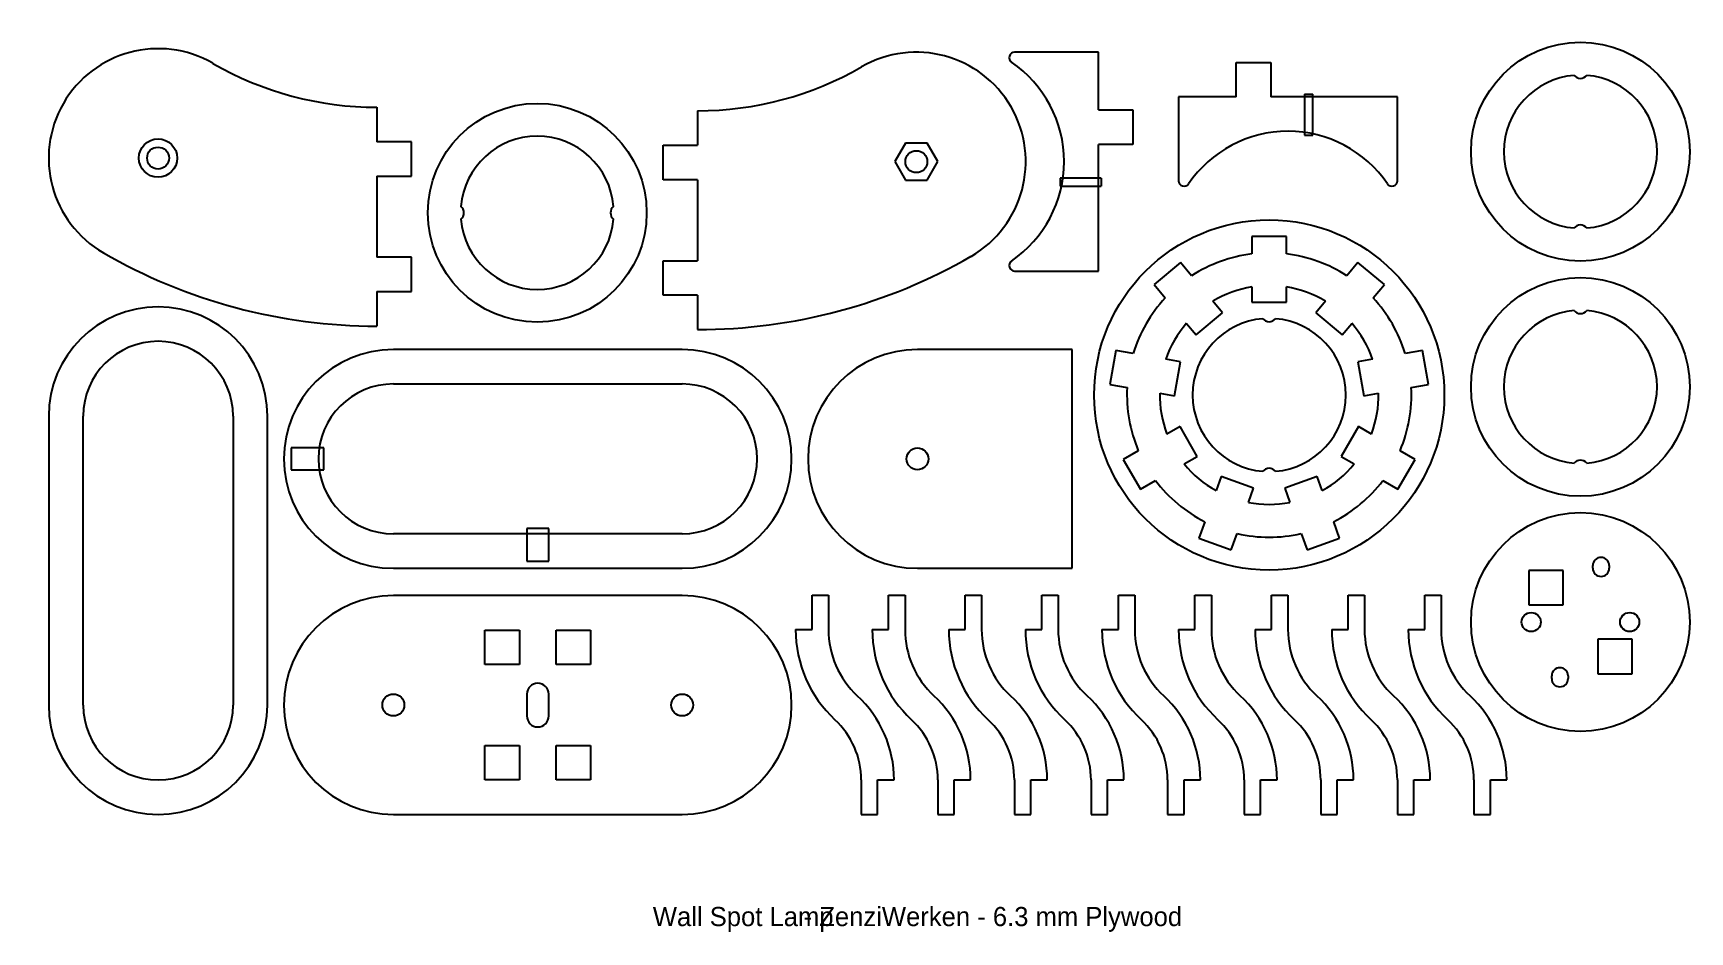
# Model space of a CAD drawing. Extents: x 146 to 449, y 123 to 287.
import ezdxf

# ---------------------------------------------------------------- set-up
doc = ezdxf.new("R2010")
doc.units = 0
doc.layers.get('0').update_dxf_attribs({"linetype": 'CONTINUOUS'})
doc.layers.add('EBENE_2', color=7, linetype='CONTINUOUS')
doc.layers.add('STANDARD', color=7, linetype='CONTINUOUS')

# ---------------------------------------------------------------- blocks, each defined once
blk = doc.blocks.new('*X53')
at = {"layer": 'EBENE_2', "color": 7, "linetype": 'CONTINUOUS'}
for s, p in [('Wall Spot Lamp', (259.32, 123.56)), (' - ZenziWerken - 6.3 mm Plywood', (285.59, 123.56))]:
    blk.add_text(s, height=3.5, dxfattribs=at).set_placement(p)
blk = doc.blocks.new('SE1')
at = {"layer": 'STANDARD', "color": 7, "linetype": 'CONTINUOUS'}
for p, q in [((148.89, 216.78), (148.89, 163.98)), ((155.19, 163.98), (155.19, 216.78)), ((182.59, 216.78), (182.59, 163.98)), ((188.89, 163.98), (188.89, 216.78))]:
    blk.add_line(p, q, dxfattribs=at)
for centre, radius, start, end in [((168.89, 216.78), 20, 0, 180), ((168.89, 216.78), 13.7, 0, 180), ((168.89, 163.98), 20, 180, 0), ((168.89, 163.98), 13.7, 180, 0)]:
    blk.add_arc(centre, radius, start, end, dxfattribs=at)
blk = doc.blocks.new('SE')
at = {"layer": 'STANDARD'}
blk.add_blockref('SE1', (0, 0), dxfattribs=at)
blk = doc.blocks.new('SE3')
at = {"layer": 'STANDARD', "color": 7, "linetype": 'CONTINUOUS'}
for p, q in [((264.69, 228.98), (211.89, 228.98)), ((211.89, 222.68), (264.69, 222.68)), ((193.19, 210.98), (193.19, 206.98)), ((199.19, 210.98), (193.19, 210.98)), ((199.19, 206.98), (199.19, 210.98)), ((193.19, 206.98), (199.19, 206.98)), ((264.69, 195.28), (211.89, 195.28)), ((240.29, 196.28), (236.29, 196.28)), ((236.29, 196.28), (236.29, 190.28)), ((240.29, 190.28), (240.29, 196.28)), ((211.89, 188.98), (264.69, 188.98)), ((236.29, 190.28), (240.29, 190.28))]:
    blk.add_line(p, q, dxfattribs=at)
for centre, radius, start, end in [((211.89, 208.98), 20, 90, 270), ((264.69, 208.98), 20, 270, 90), ((211.89, 208.98), 13.7, 90, 270), ((264.69, 208.98), 13.7, 270, 90)]:
    blk.add_arc(centre, radius, start, end, dxfattribs=at)
blk = doc.blocks.new('SE2')
at = {"layer": 'STANDARD'}
blk.add_blockref('SE3', (0, 0), dxfattribs=at)
blk = doc.blocks.new('SE5')
at = {"layer": 'STANDARD', "color": 7, "linetype": 'CONTINUOUS'}
for p, q in [((264.69, 183.98), (211.89, 183.98)), ((228.64, 177.68), (234.94, 177.68)), ((228.64, 171.38), (228.64, 177.68)), ((234.94, 177.68), (234.94, 171.38)), ((241.64, 177.68), (247.94, 177.68)), ((241.64, 171.38), (241.64, 177.68)), ((247.94, 177.68), (247.94, 171.38)), ((234.94, 171.38), (228.64, 171.38)), ((247.94, 171.38), (241.64, 171.38)), ((236.29, 165.98), (236.29, 161.98)), ((240.29, 161.98), (240.29, 165.98)), ((228.64, 156.58), (234.94, 156.58)), ((228.64, 150.28), (228.64, 156.58)), ((234.94, 156.58), (234.94, 150.28)), ((241.64, 156.58), (247.94, 156.58)), ((241.64, 150.28), (241.64, 156.58)), ((247.94, 156.58), (247.94, 150.28)), ((234.94, 150.28), (228.64, 150.28)), ((247.94, 150.28), (241.64, 150.28)), ((211.89, 143.98), (264.69, 143.98))]:
    blk.add_line(p, q, dxfattribs=at)
for centre in [(211.89, 163.98), (264.69, 163.98)]:
    blk.add_circle(centre, 2, dxfattribs=at)
for centre, radius, start, end in [((211.89, 163.98), 20, 90, 270), ((264.69, 163.98), 20, 270, 90), ((238.29, 165.98), 2, 0, 180), ((238.29, 161.98), 2, 180, 0)]:
    blk.add_arc(centre, radius, start, end, dxfattribs=at)
blk = doc.blocks.new('SE4')
at = {"layer": 'STANDARD'}
blk.add_blockref('SE5', (0, 0), dxfattribs=at)
blk = doc.blocks.new('SE7')
at = {"layer": 'STANDARD', "color": 7, "linetype": 'CONTINUOUS'}
for p, q in [((335.99, 228.98), (307.69, 228.98)), ((335.99, 188.98), (335.99, 228.98)), ((307.69, 188.98), (335.99, 188.98))]:
    blk.add_line(p, q, dxfattribs=at)
blk.add_circle((307.69, 208.98), 2, dxfattribs=at)
blk.add_arc((307.69, 208.98), 20, 90, 270, dxfattribs=at)
blk = doc.blocks.new('SE6')
at = {"layer": 'STANDARD'}
blk.add_blockref('SE7', (0, 0), dxfattribs=at)
blk = doc.blocks.new('SE9')
at = {"layer": 'STANDARD', "color": 7, "linetype": 'CONTINUOUS'}
blk.add_circle((238.19, 253.97), 20, dxfattribs=at)
for centre, radius, start, end in [((238.19, 253.97), 14, 4.7618, 175.2382), ((223.29, 253.97), 1.5, 309.2137, 50.7863), ((253.09, 253.97), 1.5, 129.2137, 230.7863), ((238.19, 253.97), 14, 184.7618, 355.2382)]:
    blk.add_arc(centre, radius, start, end, dxfattribs=at)
blk = doc.blocks.new('SE8')
at = {"layer": 'STANDARD'}
blk.add_blockref('SE9', (0, 0), dxfattribs=at)
blk = doc.blocks.new('SE11')
at = {"layer": 'STANDARD', "color": 7, "linetype": 'CONTINUOUS'}
blk.add_circle((428.89, 222.15), 20, dxfattribs=at)
for centre, radius, start, end in [((428.89, 222.15), 14, 94.7618, 265.2382), ((428.89, 237.05), 1.5, 219.2137, 320.7863), ((428.89, 222.15), 14, 274.7618, 85.2382), ((428.89, 207.25), 1.5, 39.2137, 140.7863)]:
    blk.add_arc(centre, radius, start, end, dxfattribs=at)
blk = doc.blocks.new('SE10')
at = {"layer": 'STANDARD'}
blk.add_blockref('SE11', (0, 0), dxfattribs=at)
blk = doc.blocks.new('SE13')
at = {"layer": 'STANDARD', "color": 7, "linetype": 'CONTINUOUS'}
blk.add_circle((428.89, 265.15), 20, dxfattribs=at)
for centre, radius, start, end in [((428.89, 265.15), 14, 94.7618, 265.2382), ((428.89, 280.05), 1.5, 219.2137, 320.7863), ((428.89, 265.15), 14, 274.7618, 85.2382), ((428.89, 250.25), 1.5, 39.2137, 140.7863)]:
    blk.add_arc(centre, radius, start, end, dxfattribs=at)
blk = doc.blocks.new('SE12')
at = {"layer": 'STANDARD'}
blk.add_blockref('SE13', (0, 0), dxfattribs=at)
blk = doc.blocks.new('SE15')
at = {"layer": 'STANDARD', "color": 7, "linetype": 'CONTINUOUS'}
for p, q in [((419.44, 188.6), (419.44, 182.3)), ((425.74, 188.6), (419.44, 188.6)), ((425.74, 182.3), (425.74, 188.6)), ((431.15, 188.98), (431.15, 189.48)), ((434.15, 189.48), (434.15, 188.98)), ((419.44, 182.3), (425.74, 182.3)), ((432.04, 176), (432.04, 169.7)), ((438.34, 176), (432.04, 176)), ((438.34, 169.7), (438.34, 176)), ((432.04, 169.7), (438.34, 169.7)), ((423.63, 168.81), (423.63, 169.31)), ((426.63, 169.31), (426.63, 168.81))]:
    blk.add_line(p, q, dxfattribs=at)
for centre, radius in [((428.89, 179.15), 20), ((419.89, 179.15), 1.75), ((437.89, 179.15), 1.75)]:
    blk.add_circle(centre, radius, dxfattribs=at)
for centre, start, end in [((432.65, 189.48), 0, 180), ((432.65, 188.98), 180, 0), ((425.13, 169.31), 0, 180), ((425.13, 168.81), 180, 0)]:
    blk.add_arc(centre, 1.5, start, end, dxfattribs=at)
blk = doc.blocks.new('SE14')
at = {"layer": 'STANDARD'}
blk.add_blockref('SE15', (0, 0), dxfattribs=at)
blk = doc.blocks.new('SE19')
at = {"layer": 'STANDARD', "color": 7, "linetype": 'CONTINUOUS'}
for p, q in [((305.52, 266.73), (303.56, 263.33)), ((309.45, 266.73), (305.52, 266.73)), ((311.41, 263.33), (309.45, 266.73)), ((303.56, 263.33), (305.52, 259.93)), ((309.45, 259.93), (311.41, 263.33)), ((305.52, 259.93), (309.45, 259.93))]:
    blk.add_line(p, q, dxfattribs=at)
blk = doc.blocks.new('SE18')
at = {"layer": 'STANDARD'}
blk.add_blockref('SE19', (0, 0), dxfattribs=at)
blk = doc.blocks.new('SE17')
at = {"layer": 'STANDARD', "color": 7, "linetype": 'CONTINUOUS'}
for p, q in [((267.49, 272.62), (267.49, 266.32)), ((261.19, 266.32), (267.49, 266.32)), ((261.19, 260.02), (261.19, 266.32)), ((267.49, 260.02), (261.19, 260.02)), ((267.49, 260.02), (267.49, 245.22)), ((261.19, 245.22), (267.49, 245.22)), ((261.19, 238.92), (261.19, 245.22)), ((267.49, 238.92), (261.19, 238.92)), ((267.49, 238.92), (267.49, 232.62))]:
    blk.add_line(p, q, dxfattribs=at)
blk.add_circle((307.49, 263.33), 2, dxfattribs=at)
for centre, radius, start, end in [((307.49, 263.33), 20, 300, 120), ((267.49, 332.62), 60, 270, 300), ((267.49, 332.62), 100, 270, 300)]:
    blk.add_arc(centre, radius, start, end, dxfattribs=at)
blk.add_blockref('SE18', (0, 0))
blk = doc.blocks.new('SE16')
at = {"layer": 'STANDARD'}
blk.add_blockref('SE17', (0, 0), dxfattribs=at)
blk = doc.blocks.new('SE21')
at = {"layer": 'STANDARD', "color": 7, "linetype": 'CONTINUOUS'}
for p, q in [((340.79, 283.33), (325.45, 283.33)), ((340.79, 272.78), (340.79, 283.33)), ((340.79, 272.78), (347.09, 272.78)), ((347.09, 272.78), (347.09, 266.48)), ((340.79, 243.33), (340.79, 266.48)), ((347.09, 266.48), (340.79, 266.48)), ((333.79, 260.32), (333.79, 258.82)), ((341.29, 260.32), (333.79, 260.32)), ((333.79, 258.82), (341.29, 258.82)), ((341.29, 260.32), (341.29, 258.82)), ((325.45, 243.33), (340.79, 243.33))]:
    blk.add_line(p, q, dxfattribs=at)
for centre, radius, start, end in [((325.45, 282.33), 1, 90, 235.6988), ((312.49, 263.33), 22, 304.3012, 55.6988), ((325.45, 244.33), 1, 124.3012, 270)]:
    blk.add_arc(centre, radius, start, end, dxfattribs=at)
blk = doc.blocks.new('SE20')
at = {"layer": 'STANDARD'}
blk.add_blockref('SE21', (0, 0), dxfattribs=at)
blk = doc.blocks.new('SE23')
at = {"layer": 'STANDARD', "color": 7, "linetype": 'CONTINUOUS'}
for p, q in [((208.89, 273.26), (208.89, 266.96)), ((215.19, 266.96), (208.89, 266.96)), ((215.19, 260.66), (215.19, 266.96)), ((208.89, 260.66), (208.89, 245.86)), ((208.89, 260.66), (215.19, 260.66)), ((215.19, 245.86), (208.89, 245.86)), ((215.19, 239.56), (215.19, 245.86)), ((208.89, 239.56), (215.19, 239.56)), ((208.89, 239.56), (208.89, 233.26))]:
    blk.add_line(p, q, dxfattribs=at)
for radius in [3.5, 2]:
    blk.add_circle((168.88, 263.98), radius, dxfattribs=at)
for centre, radius, start, end in [((168.89, 263.98), 20, 60, 240), ((208.89, 333.26), 60, 240, 270), ((208.89, 333.26), 100, 240, 270)]:
    blk.add_arc(centre, radius, start, end, dxfattribs=at)
blk = doc.blocks.new('SE22')
at = {"layer": 'STANDARD'}
blk.add_blockref('SE23', (0, 0), dxfattribs=at)
blk = doc.blocks.new('SE25')
at = {"layer": 'STANDARD', "color": 7, "linetype": 'CONTINUOUS'}
for p, q in [((365.98, 275.18), (365.98, 281.48)), ((365.98, 281.48), (372.28, 281.48)), ((372.28, 281.48), (372.28, 275.18)), ((378.44, 275.68), (378.44, 268.18)), ((378.44, 275.68), (379.94, 275.68)), ((379.94, 268.18), (379.94, 275.68)), ((355.43, 275.18), (355.43, 259.84)), ((365.98, 275.18), (355.43, 275.18)), ((395.43, 275.18), (372.28, 275.18)), ((395.43, 259.84), (395.43, 275.18)), ((378.44, 268.18), (379.94, 268.18))]:
    blk.add_line(p, q, dxfattribs=at)
for centre, radius, start, end in [((375.43, 246.88), 22, 34.3012, 145.6988), ((356.43, 259.84), 1, 180, 325.6988), ((394.43, 259.84), 1, 214.3012, 0)]:
    blk.add_arc(centre, radius, start, end, dxfattribs=at)
blk = doc.blocks.new('SE24')
at = {"layer": 'STANDARD'}
blk.add_blockref('SE25', (0, 0), dxfattribs=at)
blk = doc.blocks.new('SE29')
at = {"layer": 'STANDARD', "color": 7, "linetype": 'CONTINUOUS'}
for p, q in [((382.27, 237.81), (380.5, 235.71)), ((380.5, 235.71), (385.33, 231.66)), ((385.33, 231.66), (387.1, 233.76))]:
    blk.add_line(p, q, dxfattribs=at)
blk = doc.blocks.new('SE28')
at = {"layer": 'STANDARD'}
blk.add_blockref('SE29', (0, 0), dxfattribs=at)
blk = doc.blocks.new('SE31')
at = {"layer": 'STANDARD', "color": 7, "linetype": 'CONTINUOUS'}
for p, q in [((368.84, 240.41), (368.84, 237.66)), ((375.14, 237.66), (375.14, 240.41)), ((368.84, 237.66), (375.14, 237.66))]:
    blk.add_line(p, q, dxfattribs=at)
blk = doc.blocks.new('SE30')
at = {"layer": 'STANDARD'}
blk.add_blockref('SE31', (0, 0), dxfattribs=at)
blk = doc.blocks.new('SE27')
at = {"layer": 'STANDARD', "color": 7, "linetype": 'CONTINUOUS'}
for p, q in [((375.14, 249.66), (368.84, 249.66)), ((368.84, 249.66), (368.84, 246.47)), ((375.14, 246.47), (375.14, 249.66)), ((355.76, 244.9), (350.94, 240.85)), ((357.81, 242.45), (355.76, 244.9)), ((388.22, 244.9), (386.17, 242.45)), ((393.04, 240.85), (388.22, 244.9)), ((350.94, 240.85), (352.99, 238.4)), ((390.99, 238.4), (393.04, 240.85)), ((363.47, 235.71), (361.71, 237.81)), ((356.88, 233.76), (358.65, 231.66)), ((358.65, 231.66), (363.47, 235.71)), ((343.98, 228.8), (342.88, 222.59)), ((347.12, 228.24), (343.98, 228.8)), ((355.79, 226.71), (353.09, 227.19)), ((390.89, 227.19), (388.18, 226.71)), ((400, 228.8), (396.86, 228.24)), ((401.1, 222.59), (400, 228.8)), ((354.7, 220.51), (355.79, 226.71)), ((388.18, 226.71), (389.28, 220.51)), ((342.88, 222.59), (346.03, 222.04)), ((397.95, 222.04), (401.1, 222.59)), ((351.99, 220.99), (354.7, 220.51)), ((389.28, 220.51), (391.99, 220.99)), ((355.69, 214.89), (353.31, 213.51)), ((358.84, 209.43), (355.69, 214.89)), ((388.29, 214.89), (385.14, 209.43)), ((390.67, 213.51), (388.29, 214.89)), ((348.06, 210.48), (345.3, 208.89)), ((356.46, 208.05), (358.84, 209.43)), ((385.14, 209.43), (387.52, 208.05)), ((398.68, 208.89), (395.91, 210.48)), ((345.3, 208.89), (348.45, 203.43)), ((395.53, 203.43), (398.68, 208.89)), ((348.45, 203.43), (351.21, 205.03)), ((363.21, 205.76), (362.27, 203.18)), ((369.13, 203.61), (363.21, 205.76)), ((368.19, 201.02), (369.13, 203.61)), ((380.76, 205.76), (374.84, 203.61)), ((374.84, 203.61), (375.78, 201.02)), ((381.7, 203.18), (380.76, 205.76)), ((392.76, 205.03), (395.53, 203.43)), ((360.2, 197.48), (359.11, 194.48)), ((384.87, 194.48), (383.78, 197.48)), ((359.11, 194.48), (365.03, 192.33)), ((365.03, 192.33), (366.12, 195.33)), ((377.86, 195.33), (378.95, 192.33)), ((378.95, 192.33), (384.87, 194.48))]:
    blk.add_line(p, q, dxfattribs=at)
blk.add_circle((371.99, 220.66), 32, dxfattribs=at)
for centre, radius, start, end in [((371.99, 220.66), 26, 96.9587, 123.0413), ((371.99, 220.66), 26, 56.9587, 83.0413), ((371.99, 220.66), 20, 99.0618, 120.9382), ((371.99, 220.66), 20, 59.0618, 80.9382), ((371.99, 220.66), 26, 136.9587, 163.0413), ((371.99, 220.66), 26, 16.9587, 43.0413), ((371.99, 220.66), 20, 139.0618, 160.9382), ((371.99, 220.66), 14, 94.7618, 265.2382), ((371.99, 235.56), 1.5, 219.2137, 320.7863), ((371.99, 220.66), 14, 274.7618, 85.2382), ((371.99, 220.66), 20, 19.0618, 40.9382), ((371.99, 220.66), 26, 176.9587, 203.0413), ((371.99, 220.66), 26, 336.9587, 3.0413), ((371.99, 220.66), 20, 179.0618, 200.9382), ((371.99, 220.66), 20, 339.0618, 0.9382), ((371.99, 220.66), 20, 219.0618, 240.9382), ((371.99, 205.76), 1.5, 39.2137, 140.7863), ((371.99, 220.66), 20, 299.0618, 320.9382), ((371.99, 220.66), 26, 216.9587, 243.0413), ((371.99, 220.66), 26, 296.9587, 323.0413), ((371.99, 220.66), 20, 259.0618, 280.9382), ((371.99, 220.66), 26, 256.9587, 283.0413)]:
    blk.add_arc(centre, radius, start, end, dxfattribs=at)
for name in ['SE30', 'SE28']:
    blk.add_blockref(name, (0, 0))
blk = doc.blocks.new('SE26')
at = {"layer": 'STANDARD'}
blk.add_blockref('SE27', (0, 0), dxfattribs=at)
blk = doc.blocks.new('SE35')
at = {"layer": 'STANDARD', "color": 7, "linetype": 'CONTINUOUS'}
for p, q in [((288.42, 177.78), (288.42, 184.08)), ((288.42, 184.08), (291.42, 184.08)), ((291.42, 184.08), (291.42, 177.78)), ((285.42, 177.78), (288.42, 177.78)), ((297.42, 150.28), (297.42, 143.98)), ((300.42, 150.28), (303.42, 150.28)), ((300.42, 143.98), (300.42, 150.28)), ((297.42, 143.98), (300.42, 143.98))]:
    blk.add_line(p, q, dxfattribs=at)
for centre, radius, start, end in [((307.93, 177.78), 22.51, 180, 227.1494), ((307.93, 177.78), 16.51, 180, 227.1494), ((282.42, 150.28), 21, 0, 47.1494), ((282.42, 150.28), 15, 0, 47.1494)]:
    blk.add_arc(centre, radius, start, end, dxfattribs=at)
blk = doc.blocks.new('SE34')
at = {"layer": 'STANDARD'}
blk.add_blockref('SE35', (0, 0), dxfattribs=at)
blk = doc.blocks.new('SE37')
at = {"layer": 'STANDARD', "color": 7, "linetype": 'CONTINUOUS'}
for p, q in [((302.42, 177.78), (302.42, 184.08)), ((302.42, 184.08), (305.42, 184.08)), ((305.42, 184.08), (305.42, 177.78)), ((299.42, 177.78), (302.42, 177.78)), ((311.42, 150.28), (311.42, 143.98)), ((314.42, 150.28), (317.42, 150.28)), ((314.42, 143.98), (314.42, 150.28)), ((311.42, 143.98), (314.42, 143.98))]:
    blk.add_line(p, q, dxfattribs=at)
for centre, radius, start, end in [((321.93, 177.78), 22.51, 180, 227.1494), ((321.93, 177.78), 16.51, 180, 227.1494), ((296.42, 150.28), 21, 0, 47.1494), ((296.42, 150.28), 15, 0, 47.1494)]:
    blk.add_arc(centre, radius, start, end, dxfattribs=at)
blk = doc.blocks.new('SE36')
at = {"layer": 'STANDARD'}
blk.add_blockref('SE37', (0, 0), dxfattribs=at)
blk = doc.blocks.new('SE39')
at = {"layer": 'STANDARD', "color": 7, "linetype": 'CONTINUOUS'}
for p, q in [((316.42, 177.78), (316.42, 184.08)), ((316.42, 184.08), (319.42, 184.08)), ((319.42, 184.08), (319.42, 177.78)), ((313.42, 177.78), (316.42, 177.78)), ((325.42, 150.28), (325.42, 143.98)), ((328.42, 150.28), (331.42, 150.28)), ((328.42, 143.98), (328.42, 150.28)), ((325.42, 143.98), (328.42, 143.98))]:
    blk.add_line(p, q, dxfattribs=at)
for centre, radius, start, end in [((335.93, 177.78), 22.51, 180, 227.1494), ((335.93, 177.78), 16.51, 180, 227.1494), ((310.42, 150.28), 21, 0, 47.1494), ((310.42, 150.28), 15, 0, 47.1494)]:
    blk.add_arc(centre, radius, start, end, dxfattribs=at)
blk = doc.blocks.new('SE38')
at = {"layer": 'STANDARD'}
blk.add_blockref('SE39', (0, 0), dxfattribs=at)
blk = doc.blocks.new('SE41')
at = {"layer": 'STANDARD', "color": 7, "linetype": 'CONTINUOUS'}
for p, q in [((330.42, 177.78), (330.42, 184.08)), ((330.42, 184.08), (333.42, 184.08)), ((333.42, 184.08), (333.42, 177.78)), ((327.42, 177.78), (330.42, 177.78)), ((339.42, 150.28), (339.42, 143.98)), ((342.42, 150.28), (345.42, 150.28)), ((342.42, 143.98), (342.42, 150.28)), ((339.42, 143.98), (342.42, 143.98))]:
    blk.add_line(p, q, dxfattribs=at)
for centre, radius, start, end in [((349.93, 177.78), 22.51, 180, 227.1494), ((349.93, 177.78), 16.51, 180, 227.1494), ((324.42, 150.28), 21, 0, 47.1494), ((324.42, 150.28), 15, 0, 47.1494)]:
    blk.add_arc(centre, radius, start, end, dxfattribs=at)
blk = doc.blocks.new('SE40')
at = {"layer": 'STANDARD'}
blk.add_blockref('SE41', (0, 0), dxfattribs=at)
blk = doc.blocks.new('SE43')
at = {"layer": 'STANDARD', "color": 7, "linetype": 'CONTINUOUS'}
for p, q in [((344.42, 177.78), (344.42, 184.08)), ((344.42, 184.08), (347.42, 184.08)), ((347.42, 184.08), (347.42, 177.78)), ((341.42, 177.78), (344.42, 177.78)), ((353.42, 150.28), (353.42, 143.98)), ((356.42, 150.28), (359.42, 150.28)), ((356.42, 143.98), (356.42, 150.28)), ((353.42, 143.98), (356.42, 143.98))]:
    blk.add_line(p, q, dxfattribs=at)
for centre, radius, start, end in [((363.93, 177.78), 22.51, 180, 227.1494), ((363.93, 177.78), 16.51, 180, 227.1494), ((338.42, 150.28), 21, 0, 47.1494), ((338.42, 150.28), 15, 0, 47.1494)]:
    blk.add_arc(centre, radius, start, end, dxfattribs=at)
blk = doc.blocks.new('SE42')
at = {"layer": 'STANDARD'}
blk.add_blockref('SE43', (0, 0), dxfattribs=at)
blk = doc.blocks.new('SE45')
at = {"layer": 'STANDARD', "color": 7, "linetype": 'CONTINUOUS'}
for p, q in [((358.42, 177.78), (358.42, 184.08)), ((358.42, 184.08), (361.42, 184.08)), ((361.42, 184.08), (361.42, 177.78)), ((355.42, 177.78), (358.42, 177.78)), ((367.42, 150.28), (367.42, 143.98)), ((370.42, 150.28), (373.42, 150.28)), ((370.42, 143.98), (370.42, 150.28)), ((367.42, 143.98), (370.42, 143.98))]:
    blk.add_line(p, q, dxfattribs=at)
for centre, radius, start, end in [((377.93, 177.78), 22.51, 180, 227.1494), ((377.93, 177.78), 16.51, 180, 227.1494), ((352.42, 150.28), 21, 0, 47.1494), ((352.42, 150.28), 15, 0, 47.1494)]:
    blk.add_arc(centre, radius, start, end, dxfattribs=at)
blk = doc.blocks.new('SE44')
at = {"layer": 'STANDARD'}
blk.add_blockref('SE45', (0, 0), dxfattribs=at)
blk = doc.blocks.new('SE47')
at = {"layer": 'STANDARD', "color": 7, "linetype": 'CONTINUOUS'}
for p, q in [((372.42, 177.78), (372.42, 184.08)), ((372.42, 184.08), (375.42, 184.08)), ((375.42, 184.08), (375.42, 177.78)), ((369.42, 177.78), (372.42, 177.78)), ((381.42, 150.28), (381.42, 143.98)), ((384.42, 150.28), (387.42, 150.28)), ((384.42, 143.98), (384.42, 150.28)), ((381.42, 143.98), (384.42, 143.98))]:
    blk.add_line(p, q, dxfattribs=at)
for centre, radius, start, end in [((391.93, 177.78), 22.51, 180, 227.1494), ((391.93, 177.78), 16.51, 180, 227.1494), ((366.42, 150.28), 21, 0, 47.1494), ((366.42, 150.28), 15, 0, 47.1494)]:
    blk.add_arc(centre, radius, start, end, dxfattribs=at)
blk = doc.blocks.new('SE46')
at = {"layer": 'STANDARD'}
blk.add_blockref('SE47', (0, 0), dxfattribs=at)
blk = doc.blocks.new('SE49')
at = {"layer": 'STANDARD', "color": 7, "linetype": 'CONTINUOUS'}
for p, q in [((386.42, 177.78), (386.42, 184.08)), ((386.42, 184.08), (389.42, 184.08)), ((389.42, 184.08), (389.42, 177.78)), ((383.42, 177.78), (386.42, 177.78)), ((395.42, 150.28), (395.42, 143.98)), ((398.42, 150.28), (401.42, 150.28)), ((398.42, 143.98), (398.42, 150.28)), ((395.42, 143.98), (398.42, 143.98))]:
    blk.add_line(p, q, dxfattribs=at)
for centre, radius, start, end in [((405.93, 177.78), 22.51, 180, 227.1494), ((405.93, 177.78), 16.51, 180, 227.1494), ((380.42, 150.28), 21, 0, 47.1494), ((380.42, 150.28), 15, 0, 47.1494)]:
    blk.add_arc(centre, radius, start, end, dxfattribs=at)
blk = doc.blocks.new('SE48')
at = {"layer": 'STANDARD'}
blk.add_blockref('SE49', (0, 0), dxfattribs=at)
blk = doc.blocks.new('SE51')
at = {"layer": 'STANDARD', "color": 7, "linetype": 'CONTINUOUS'}
for p, q in [((400.42, 177.78), (400.42, 184.08)), ((400.42, 184.08), (403.42, 184.08)), ((403.42, 184.08), (403.42, 177.78)), ((397.42, 177.78), (400.42, 177.78)), ((409.42, 150.28), (409.42, 143.98)), ((412.42, 150.28), (415.42, 150.28)), ((412.42, 143.98), (412.42, 150.28)), ((409.42, 143.98), (412.42, 143.98))]:
    blk.add_line(p, q, dxfattribs=at)
for centre, radius, start, end in [((419.93, 177.78), 22.51, 180, 227.1494), ((419.93, 177.78), 16.51, 180, 227.1494), ((394.42, 150.28), 21, 0, 47.1494), ((394.42, 150.28), 15, 0, 47.1494)]:
    blk.add_arc(centre, radius, start, end, dxfattribs=at)
blk = doc.blocks.new('SE50')
at = {"layer": 'STANDARD'}
blk.add_blockref('SE51', (0, 0), dxfattribs=at)
blk = doc.blocks.new('SE33')
for name in ['SE34', 'SE36', 'SE38', 'SE40', 'SE42', 'SE44', 'SE46', 'SE48', 'SE50']:
    blk.add_blockref(name, (0, 0))
blk = doc.blocks.new('SE32')
at = {"layer": 'STANDARD'}
blk.add_blockref('SE33', (0, 0), dxfattribs=at)

msp = doc.modelspace()

# ---------------------------------------------------------------- block references
for name in ['SE22', 'SE16', 'SE12', 'SE20', 'SE24', 'SE8', 'SE26', 'SE10', 'SE', 'SE2', 'SE6', 'SE14', 'SE4', 'SE32']:
    msp.add_blockref(name, (0, 0))
at = {"layer": 'EBENE_2'}
msp.add_blockref('*X53', (0, 0), dxfattribs=at)

doc.saveas('drawing.dxf')
